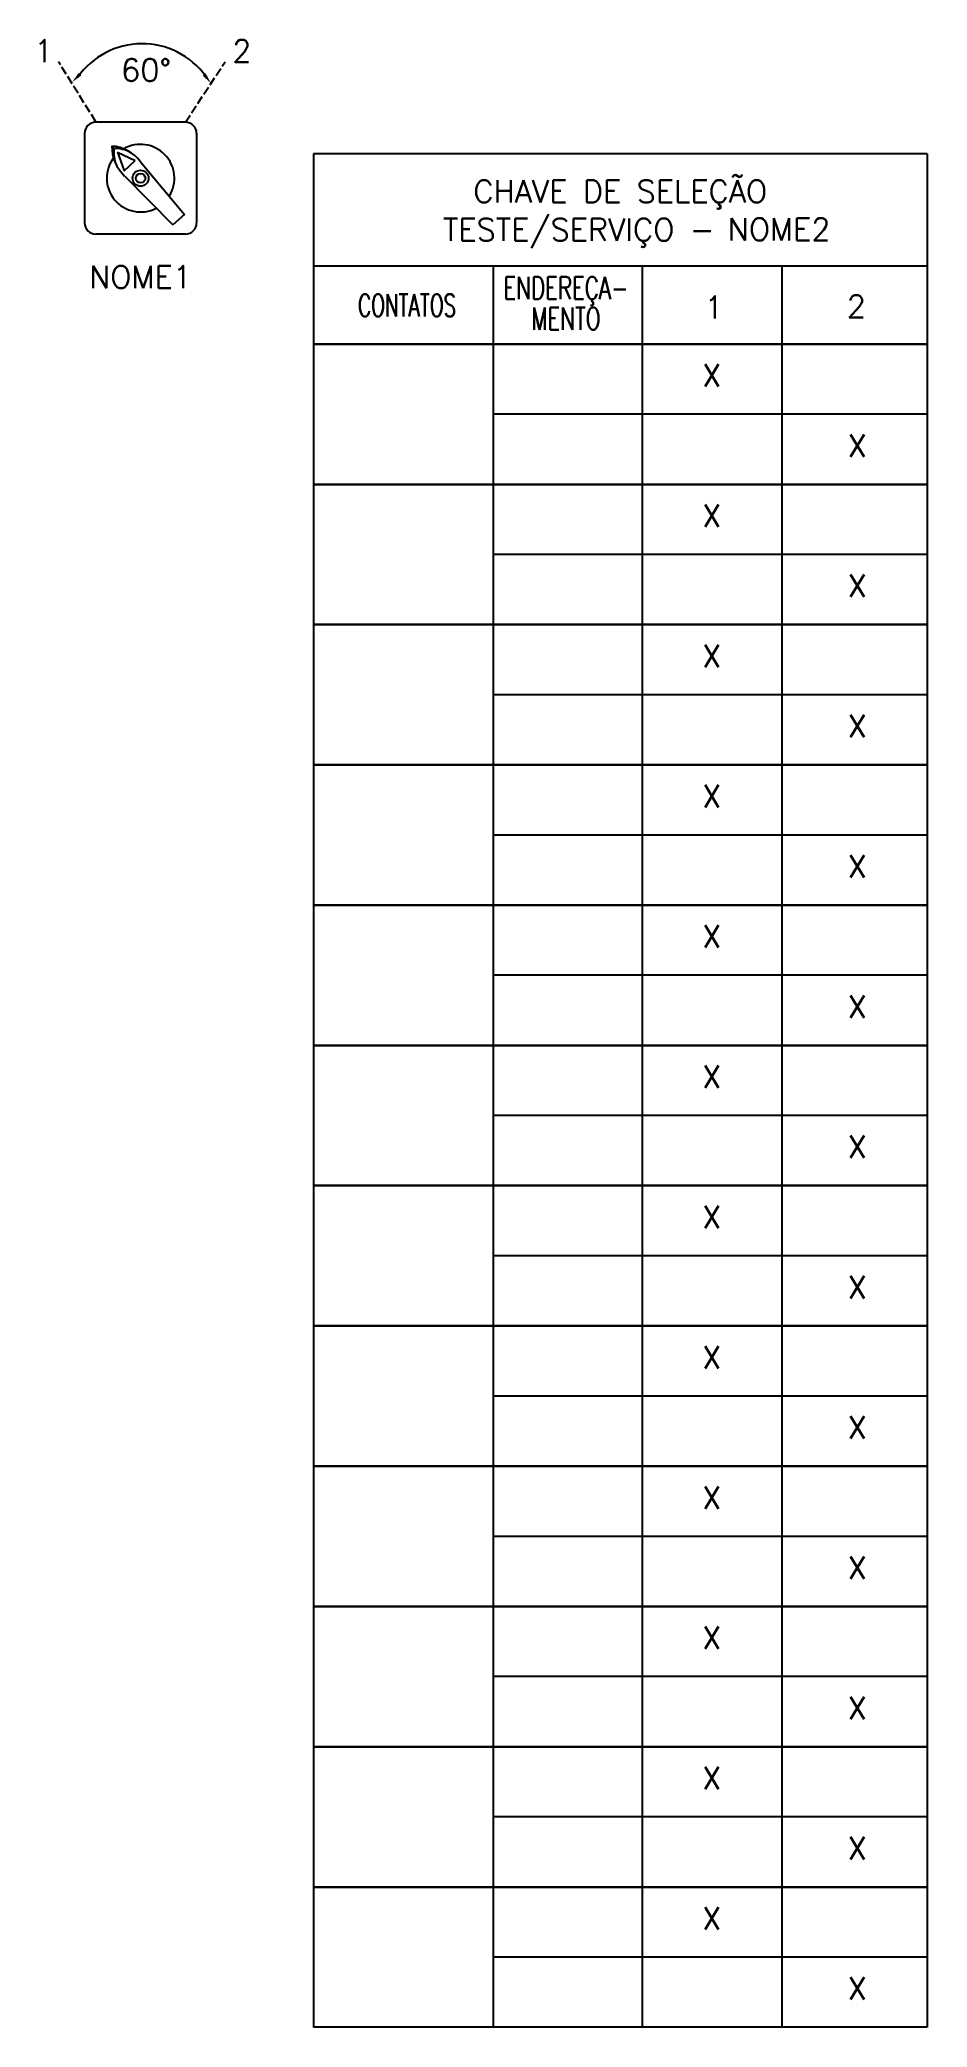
# Model space of a CAD drawing. Header units: millimetres. Extents: x 2352 to 2431, y 1784 to 1961.
import ezdxf
from ezdxf.enums import TextEntityAlignment as Align

# ---------------------------------------------------------------- set-up
doc = ezdxf.new("R2010")
doc.units = ezdxf.units.MM
doc.linetypes.add('USTATION2', pattern=[1, 0.75, -0.25])
doc.styles.add('ROMANS', font='romans')

msp = doc.modelspace()

# ---------------------------------------------------------------- linework, layer by layer
at = {"linetype": 'USTATION2'}
for p, q in [((2357.26, 1954.14), (2353.94, 1959.49)), ((2365.26, 1954.1), (2368.8, 1959.49))]:
    msp.add_line(p, q, dxfattribs=at)
at = {"linetype": 'Continuous'}
for p, q in [((2365.26, 1954.1), (2357.26, 1954.1)), ((2356.26, 1953.1), (2356.26, 1945.1)), ((2358.88, 1951.76), (2358.69, 1951.97)), ((2366.26, 1953.1), (2366.26, 1945.1)), ((2359.19, 1951.43), (2359.78, 1949.77)), ((2359.19, 1951.43), (2360.78, 1950.68)), ((2359.78, 1949.77), (2360.78, 1950.68)), ((2361.25, 1950.57), (2365.18, 1945.87)), ((2376.69, 1951.28), (2376.69, 1921.74)), ((2431.49, 1951.28), (2376.69, 1951.28)), ((2431.49, 1951.28), (2431.49, 1921.74)), ((2359.84, 1949.29), (2364.13, 1944.92)), ((2365.18, 1945.87), (2364.13, 1944.92)), ((2361.98, 1944.1), (2357.26, 1944.1)), ((2365.26, 1944.1), (2361.98, 1944.1)), ((2376.69, 1941.28), (2431.49, 1941.28)), ((2392.75, 1941.28), (2392.75, 1921.74)), ((2406.03, 1941.28), (2406.03, 1921.74)), ((2418.51, 1941.28), (2418.51, 1921.74)), ((2376.69, 1934.28), (2431.49, 1934.28)), ((2376.69, 1921.74), (2376.69, 1909.21)), ((2376.69, 1921.74), (2431.49, 1921.74)), ((2392.75, 1921.74), (2392.75, 1909.21)), ((2406.03, 1921.74), (2406.03, 1909.21)), ((2418.51, 1921.74), (2418.51, 1909.21)), ((2431.49, 1921.74), (2431.49, 1909.21)), ((2376.69, 1909.21), (2376.69, 1896.68)), ((2376.69, 1909.21), (2431.49, 1909.21)), ((2392.75, 1909.21), (2392.75, 1896.68)), ((2406.03, 1909.21), (2406.03, 1896.68)), ((2418.51, 1909.21), (2418.51, 1896.68)), ((2431.49, 1909.21), (2431.49, 1896.68)), ((2376.69, 1896.68), (2376.69, 1884.14)), ((2376.69, 1896.68), (2431.49, 1896.68)), ((2392.75, 1896.68), (2392.75, 1884.14)), ((2406.03, 1896.68), (2406.03, 1884.14)), ((2418.51, 1896.68), (2418.51, 1884.14)), ((2431.49, 1896.68), (2431.49, 1884.14)), ((2376.69, 1884.14), (2376.69, 1871.61)), ((2376.69, 1884.14), (2431.49, 1884.14)), ((2392.75, 1884.14), (2392.75, 1871.61)), ((2406.03, 1884.14), (2406.03, 1871.61)), ((2418.51, 1884.14), (2418.51, 1871.61)), ((2431.49, 1884.14), (2431.49, 1871.61)), ((2376.69, 1871.61), (2376.69, 1859.08)), ((2376.69, 1871.61), (2431.49, 1871.61)), ((2392.75, 1871.61), (2392.75, 1859.08)), ((2406.03, 1871.61), (2406.03, 1859.08)), ((2418.51, 1871.61), (2418.51, 1859.08)), ((2431.49, 1871.61), (2431.49, 1859.08)), ((2376.69, 1859.08), (2376.69, 1846.54)), ((2376.69, 1859.08), (2431.49, 1859.08)), ((2392.75, 1859.08), (2392.75, 1846.54)), ((2406.03, 1859.08), (2406.03, 1846.54)), ((2418.51, 1859.08), (2418.51, 1846.54)), ((2431.49, 1859.08), (2431.49, 1846.54)), ((2376.69, 1846.54), (2376.69, 1834.01)), ((2376.69, 1846.54), (2431.49, 1846.54)), ((2392.75, 1846.54), (2392.75, 1834.01)), ((2406.03, 1846.54), (2406.03, 1834.01)), ((2418.51, 1846.54), (2418.51, 1834.01)), ((2431.49, 1846.54), (2431.49, 1834.01)), ((2376.69, 1834.01), (2376.69, 1821.48)), ((2376.69, 1834.01), (2431.49, 1834.01)), ((2392.75, 1834.01), (2392.75, 1821.48)), ((2406.03, 1834.01), (2406.03, 1821.48)), ((2418.51, 1834.01), (2418.51, 1821.48)), ((2431.49, 1834.01), (2431.49, 1821.48)), ((2376.69, 1821.48), (2376.69, 1808.94)), ((2376.69, 1821.48), (2431.49, 1821.48)), ((2392.75, 1821.48), (2392.75, 1808.94)), ((2406.03, 1821.48), (2406.03, 1808.94)), ((2418.51, 1821.48), (2418.51, 1808.94)), ((2431.49, 1821.48), (2431.49, 1808.94)), ((2376.69, 1808.94), (2376.69, 1796.41)), ((2376.69, 1808.94), (2431.49, 1808.94)), ((2392.75, 1808.94), (2392.75, 1796.41)), ((2406.03, 1808.94), (2406.03, 1796.41)), ((2418.51, 1808.94), (2418.51, 1796.41)), ((2431.49, 1808.94), (2431.49, 1796.41)), ((2376.69, 1796.41), (2376.69, 1783.88)), ((2376.69, 1796.41), (2431.49, 1796.41)), ((2392.75, 1796.41), (2392.75, 1783.88)), ((2406.03, 1796.41), (2406.03, 1783.88)), ((2418.51, 1796.41), (2418.51, 1783.88)), ((2431.49, 1796.41), (2431.49, 1783.88))]:
    msp.add_line(p, q, dxfattribs=at)
for p, q in [((2376.69, 1934.28), (2376.69, 1930.56)), ((2431.49, 1934.28), (2376.69, 1934.28)), ((2431.49, 1928.01), (2392.75, 1928.01)), ((2431.49, 1921.74), (2376.69, 1921.74)), ((2431.49, 1921.74), (2376.69, 1921.74)), ((2376.69, 1921.74), (2376.69, 1918.02)), ((2431.49, 1921.74), (2376.69, 1921.74)), ((2431.49, 1915.48), (2392.75, 1915.48)), ((2431.49, 1909.21), (2376.69, 1909.21)), ((2431.49, 1909.21), (2376.69, 1909.21)), ((2431.49, 1909.21), (2376.69, 1909.21)), ((2431.49, 1909.21), (2376.69, 1909.21)), ((2376.69, 1909.21), (2376.69, 1905.49)), ((2431.49, 1909.21), (2376.69, 1909.21)), ((2431.49, 1902.94), (2392.75, 1902.94)), ((2431.49, 1896.68), (2376.69, 1896.68)), ((2431.49, 1896.68), (2376.69, 1896.68)), ((2431.49, 1896.68), (2376.69, 1896.68)), ((2431.49, 1896.68), (2376.69, 1896.68)), ((2376.69, 1896.68), (2376.69, 1892.96)), ((2431.49, 1896.68), (2376.69, 1896.68)), ((2431.49, 1890.41), (2392.75, 1890.41)), ((2431.49, 1884.14), (2376.69, 1884.14)), ((2431.49, 1884.14), (2376.69, 1884.14)), ((2431.49, 1884.14), (2376.69, 1884.14)), ((2431.49, 1884.14), (2376.69, 1884.14)), ((2376.69, 1884.14), (2376.69, 1880.42)), ((2431.49, 1884.14), (2376.69, 1884.14)), ((2431.49, 1877.88), (2392.75, 1877.88)), ((2431.49, 1871.61), (2376.69, 1871.61)), ((2431.49, 1871.61), (2376.69, 1871.61)), ((2431.49, 1871.61), (2376.69, 1871.61)), ((2431.49, 1871.61), (2376.69, 1871.61)), ((2376.69, 1871.61), (2376.69, 1867.89)), ((2431.49, 1871.61), (2376.69, 1871.61)), ((2431.49, 1865.34), (2392.75, 1865.34)), ((2431.49, 1859.08), (2376.69, 1859.08)), ((2431.49, 1859.08), (2376.69, 1859.08)), ((2431.49, 1859.08), (2376.69, 1859.08)), ((2431.49, 1859.08), (2376.69, 1859.08)), ((2376.69, 1859.08), (2376.69, 1855.36)), ((2431.49, 1859.08), (2376.69, 1859.08)), ((2431.49, 1852.81), (2392.75, 1852.81)), ((2431.49, 1846.54), (2376.69, 1846.54)), ((2431.49, 1846.54), (2376.69, 1846.54)), ((2431.49, 1846.54), (2376.69, 1846.54)), ((2431.49, 1846.54), (2376.69, 1846.54)), ((2376.69, 1846.54), (2376.69, 1842.82)), ((2431.49, 1846.54), (2376.69, 1846.54)), ((2431.49, 1840.28), (2392.75, 1840.28)), ((2431.49, 1834.01), (2376.69, 1834.01)), ((2431.49, 1834.01), (2376.69, 1834.01)), ((2431.49, 1834.01), (2376.69, 1834.01)), ((2431.49, 1834.01), (2376.69, 1834.01)), ((2376.69, 1834.01), (2376.69, 1830.29)), ((2431.49, 1834.01), (2376.69, 1834.01)), ((2431.49, 1827.74), (2392.75, 1827.74)), ((2431.49, 1821.48), (2376.69, 1821.48)), ((2431.49, 1821.48), (2376.69, 1821.48)), ((2431.49, 1821.48), (2376.69, 1821.48)), ((2431.49, 1821.48), (2376.69, 1821.48)), ((2376.69, 1821.48), (2376.69, 1817.76)), ((2431.49, 1821.48), (2376.69, 1821.48)), ((2431.49, 1815.21), (2392.75, 1815.21)), ((2431.49, 1808.94), (2376.69, 1808.94)), ((2431.49, 1808.94), (2376.69, 1808.94)), ((2431.49, 1808.94), (2376.69, 1808.94)), ((2431.49, 1808.94), (2376.69, 1808.94)), ((2376.69, 1808.94), (2376.69, 1805.22)), ((2431.49, 1808.94), (2376.69, 1808.94)), ((2431.49, 1802.68), (2392.75, 1802.68)), ((2431.49, 1796.41), (2376.69, 1796.41)), ((2431.49, 1796.41), (2376.69, 1796.41)), ((2431.49, 1796.41), (2376.69, 1796.41)), ((2431.49, 1796.41), (2376.69, 1796.41)), ((2376.69, 1796.41), (2376.69, 1792.69)), ((2431.49, 1796.41), (2376.69, 1796.41)), ((2431.49, 1790.14), (2392.75, 1790.14)), ((2431.49, 1783.88), (2376.69, 1783.88)), ((2431.49, 1783.88), (2376.69, 1783.88))]:
    msp.add_line(p, q)
for radius in [0.716, 0.425]:
    msp.add_circle((2361.26, 1949.1), radius, dxfattribs=at)
msp.add_arc((2361.4, 1954.14), 6.98, 35.6621, 145.414)
for centre, radius, start, end in [((2357.26, 1953.1), 1, 90, 180), ((2365.26, 1953.1), 1, 0, 90), ((2362.32, 1951.94), 3.63, 179.4189, 226.8181), ((2358.38, 1948.36), 3.63, 37.6058, 85.005), ((2361.78, 1951.42), 2.92, 173.2418, 203.1632), ((2358.94, 1948.84), 2.92, 61.2607, 91.1821), ((2361.26, 1949.1), 3.02, 327.9803, 119.9941), ((2361.26, 1949.1), 3.02, 141.4851, 297.5971), ((2357.26, 1945.1), 1, 180, 270), ((2365.26, 1945.1), 1, 270, 0)]:
    msp.add_arc(centre, radius, start, end, dxfattribs=at)
for points in [[(2355.96, 1958.27), (2355.73, 1958.5), (2355.14, 1957.68)], [(2366.8, 1958.27), (2367.07, 1958.47), (2367.54, 1957.58)]]:
    msp.add_solid(points)

# ---------------------------------------------------------------- texts
at = {"linetype": 'Continuous', "style": 'ROMANS'}
for s, p in [('1', (2352.6, 1959.47)), ('2', (2370.3, 1959.47)), ('60°', (2361.75, 1957.76)), ('CHAVE DE SELEÇÃO', (2404.09, 1946.92)), ('TESTE/SERVIÇO -', (2400.39, 1943.51)), ('1', (2412.45, 1936.56)), ('2', (2425.16, 1936.64))]:
    msp.add_text(s, height=2, dxfattribs=at).set_placement(p, align=Align.CENTER)
at = {"linetype": 'Continuous', "style": 'ROMANS', "width": 0.7}
for s, p in [('ENDEREÇA-', (2399.24, 1938.29)), ('MENTO', (2399.24, 1935.56))]:
    msp.add_text(s, height=2, dxfattribs=at).set_placement(p, align=Align.CENTER)
at = {"linetype": 'Continuous', "style": 'ROMANS', "width": 0.65}
msp.add_text('CONTATOS', height=2, dxfattribs=at).set_placement((2385.05, 1937.74), align=Align.MIDDLE_CENTER)
at = {"linetype": 'Continuous', "style": 'ROMANS'}
for p in [(2412.27, 1931.48), (2425.25, 1925.21), (2412.27, 1918.95), (2425.25, 1912.68), (2412.27, 1906.41), (2425.25, 1900.15), (2412.27, 1893.88), (2425.25, 1887.61), (2412.27, 1881.35), (2425.25, 1875.08), (2412.27, 1868.81), (2425.25, 1862.55), (2412.27, 1856.28), (2425.25, 1850.01), (2412.27, 1843.75), (2425.25, 1837.48), (2412.27, 1831.21), (2425.25, 1824.95), (2412.27, 1818.68), (2425.25, 1812.41), (2412.27, 1806.15), (2425.25, 1799.88), (2412.27, 1793.61), (2425.25, 1787.35)]:
    msp.add_text('X', height=2, dxfattribs=at).set_placement(p, align=Align.MIDDLE_CENTER)
at = {"style": 'ROMANS'}
for tag, p in [('NOME2', (2418.27, 1944.54)), ('NOME1', (2361.26, 1940.28))]:
    msp.add_attdef(tag, text='', height=2, dxfattribs=at).set_placement(p, align=Align.MIDDLE_CENTER)

doc.saveas('drawing.dxf')
